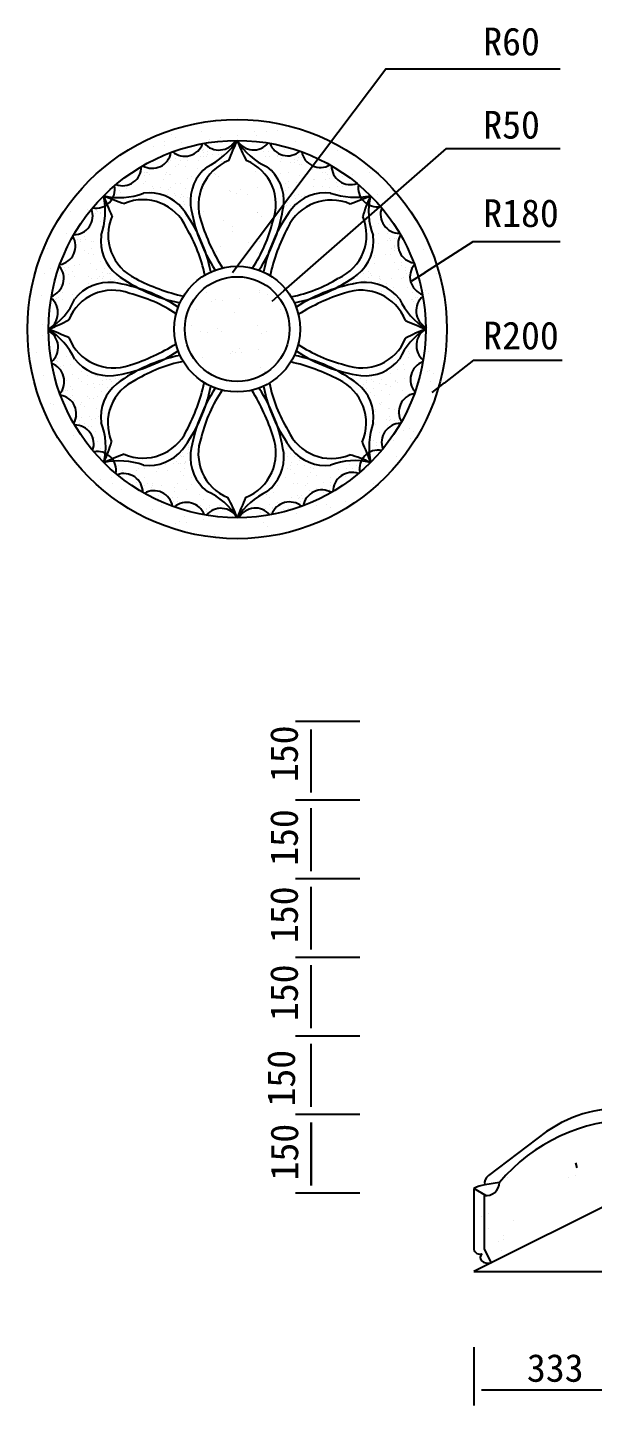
# Model space of a CAD drawing. Header units: metres. Extents: x -351 to 4765, y -725 to 4733.
# Drawn here: x -351 to 727, y -392 to 2238 of the extents above; entities that cross this region are included whole.
import ezdxf

# ---------------------------------------------------------------- set-up
doc = ezdxf.new("R2010")
doc.units = ezdxf.units.M
for name, color, linetype in [('2', 2, 'Continuous'), ('3', 3, 'Continuous'), ('4', 4, 'Continuous'), ('7', 7, 'Continuous'), ('BH', 3, 'Continuous'), ('DIM', 3, 'Continuous')]:
    doc.layers.add(name, color=color, linetype=linetype)

msp = doc.modelspace()

# ---------------------------------------------------------------- linework, layer by layer
for p, q in [((39.82, 1770.64), (57.88, 1794.6)), ((382.18, 1754.29), (407.41, 1770.53)), ((115.39, 1715.54), (137.97, 1735.3)), ((421.02, 1541.13), (444.68, 1559.58))]:
    msp.add_line(p, q)
at = {"layer": '2'}
msp.add_line((500.28, -136.15), (2861.16, -136.15), dxfattribs=at)
at = {"layer": '3'}
for p, q in [((694.36, 71.1), (697.21, 61.52)), ((549.3, 33.7), (521.32, 29.16)), ((523.31, 8.62), (500.28, 22.48)), ((520.28, 8.8), (520.28, -93.73)), ((520.28, -93.73), (533.43, -119.57))]:
    msp.add_line(p, q, dxfattribs=at)
for radius in [360, 120]:
    msp.add_circle((48.66, 1662.36), radius, dxfattribs=at)
for centre, radius, start, end in [((-70.97, 2101.23), 143.29, 295.72, 326.61), ((155.34, 2086.41), 124.43, 210.98, 246.69), ((42.49, 1906.83), 83.03, 128.14, 185.71), ((54.83, 1906.83), 83.03, 354.29, 51.86), ((-175.75, 2037.64), 124.43, 255.98, 291.69), ((-119.84, 1839.59), 83.03, 39.29, 96.86), ((217.16, 1839.59), 83.03, 83.14, 140.71), ((274.39, 2057.28), 143.29, 250.72, 281.61), ((-346.26, 1888.09), 143.29, 340.72, 11.61), ((261.11, 1942.49), 304.42, 188.3, 213.41), ((-163.78, 1942.49), 304.42, 326.59, 351.7), ((423.94, 1886.78), 124.43, 165.98, 201.69), ((-299.64, 1710.22), 304.42, 11.59, 36.7), ((396.96, 1710.22), 304.42, 143.3, 168.41), ((-128.56, 1830.87), 83.03, 173.14, 230.71), ((225.88, 1830.87), 83.03, 309.29, 6.86), ((0.8, 2010.66), 304.42, 233.3, 258.41), ((96.52, 2010.66), 304.42, 281.59, 306.7), ((-195.81, 1668.53), 83.03, 84.29, 141.86), ((-231.47, 1449.92), 304.42, 56.59, 81.7), ((328.79, 1449.92), 304.42, 98.3, 123.41), ((293.13, 1668.53), 83.03, 38.14, 95.71), ((-375.38, 1769.04), 124.43, 300.98, 336.69), ((487.52, 1782), 143.29, 205.72, 236.61), ((-390.2, 1542.73), 143.29, 25.72, 56.61), ((472.7, 1555.69), 124.43, 120.98, 156.69), ((-195.81, 1656.2), 83.03, 218.14, 275.71), ((-231.47, 1874.81), 304.42, 278.3, 303.41), ((0.8, 1314.06), 304.42, 101.59, 126.7), ((96.52, 1314.06), 304.42, 53.3, 78.41), ((328.79, 1874.81), 304.42, 236.59, 261.7), ((293.13, 1656.2), 83.03, 264.29, 321.86), ((-128.56, 1493.86), 83.03, 129.29, 186.86), ((-299.64, 1614.51), 304.42, 323.3, 348.41), ((396.96, 1614.51), 304.42, 191.59, 216.7), ((225.88, 1493.86), 83.03, 353.14, 50.71), ((261.11, 1382.24), 304.42, 146.59, 171.7), ((-163.78, 1382.24), 304.42, 8.3, 33.41), ((-326.62, 1437.95), 124.43, 345.98, 21.69), ((443.58, 1436.64), 143.29, 160.72, 191.61), ((-119.84, 1485.14), 83.03, 263.14, 320.71), ((42.49, 1417.9), 83.03, 174.29, 231.86), ((54.83, 1417.9), 83.03, 308.14, 5.71), ((217.16, 1485.14), 83.03, 219.29, 276.86), ((-177.07, 1267.45), 143.29, 70.72, 101.61), ((273.07, 1287.09), 124.43, 75.98, 111.69), ((-58.02, 1238.32), 124.43, 30.98, 66.69), ((168.3, 1223.5), 143.29, 115.72, 146.61), ((805.19, -180.33), 333.6, 89.79, 140.09), ((523.31, 34.63), 26.01, 263.32, 357.94)]:
    msp.add_arc(centre, radius, start, end, dxfattribs=at)
at = {"layer": '4'}
for p, q in [((2861.16, 1044.29), (500.28, -136.15)), ((639.28, 130.82), (528.06, 46.83)), ((521.32, 29.16), (521.32, 29.16)), ((500.28, 22.48), (500.28, -93.73))]:
    msp.add_line(p, q, dxfattribs=at)
for centre, radius, start, end in [((778.35, -65.69), 240.75, 83.34, 125.29), ((527.09, -25.49), 54.96, 96.03, 119.2), ((538.1, 32.88), 17.19, 125.75, 192.49), ((512.6, -90.42), 12.75, 195, 286.41), ((521.88, -110.02), 9.3, 127.61, 214.88), ((527.91, -99.01), 21.29, 230.09, 285.03)]:
    msp.add_arc(centre, radius, start, end, dxfattribs=at)
at = {"layer": '7'}
for radius in [400, 100]:
    msp.add_circle((48.66, 1662.36), radius, dxfattribs=at)
for centre, radius, start, end in [((-113.28, 2005.45), 36.15, 240.03, 350.5), ((-51.25, 2028.36), 36.15, 230.03, 340.5), ((13.83, 2040.15), 36.15, 220.03, 330.5), ((-3000.23, 3278.66), 3297.58, 336.88, 337.61), ((79.96, 2040.46), 36.15, 210.03, 320.5), ((327.11, 2125.5), 296.94, 200.33, 208.5), ((145.14, 2029.28), 36.15, 200.03, 310.5), ((207.39, 2006.95), 36.15, 190.03, 300.5), ((-170.4, 1972.12), 36.15, 250.03, 0.5), ((66.61, 1898.34), 92.03, 111.76, 199.59), ((32.59, 1900.13), 90.17, 338.77, 68.15), ((264.81, 1974.16), 36.15, 180.03, 290.5), ((-220.86, 1929.37), 36.15, 260.03, 10.5), ((315.67, 1931.88), 36.15, 170.03, 280.5), ((-3250.12, 649.37), 3297.58, 21.88, 22.61), ((-81.93, 2186.74), 296.94, 245.33, 253.5), ((-130.83, 1819.12), 90.17, 23.77, 113.15), ((228.21, 1816.53), 92.03, 66.76, 154.59), ((-964.34, 4961.15), 3297.58, 291.88, 292.61), ((573.03, 1792.96), 296.94, 155.33, 163.5), ((358.42, 1881.42), 36.15, 160.03, 270.5), ((-263.13, 1878.52), 36.15, 270.03, 20.5), ((-105.51, 1841.92), 92.03, 156.76, 244.59), ((342.07, 1980.73), 379.45, 197.36, 212.11), ((-154.9, 1933.26), 279.38, 326.43, 346.38), ((205.42, 1841.85), 90.17, 293.77, 23.15), ((-286.83, 1709.98), 279.38, 11.43, 31.38), ((481.24, 1680.01), 379.45, 152.36, 167.11), ((391.75, 1824.31), 36.15, 150.03, 260.5), ((-295.93, 1821.09), 36.15, 280.03, 30.5), ((-318.26, 1758.84), 36.15, 290.03, 40.5), ((414.66, 1762.27), 36.15, 140.03, 250.5), ((-189.1, 1646.29), 90.17, 68.77, 158.15), ((31.02, 2094.95), 379.45, 242.36, 257.11), ((96.27, 1997.85), 279.38, 281.43, 301.38), ((284.64, 1644.41), 92.03, 21.76, 109.59), ((-329.43, 1693.66), 36.15, 300.03, 50.5), ((-222.23, 1458.81), 279.38, 56.43, 76.38), ((367.02, 1368.96), 379.45, 107.36, 122.11), ((426.45, 1697.2), 36.15, 130.03, 240.5), ((-1567.63, -1386.53), 3297.58, 66.88, 67.61), ((-329.13, 1627.53), 36.15, 310.03, 60.5), ((-414.47, 1940.81), 296.94, 290.33, 298.5), ((511.79, 1383.92), 296.94, 110.33, 118.5), ((1664.95, 4711.25), 3297.58, 246.88, 247.61), ((426.76, 1631.07), 36.15, 120.03, 230.5), ((-187.31, 1680.32), 92.03, 201.76, 289.59), ((-269.7, 1955.77), 379.45, 287.36, 302.11), ((319.55, 1865.92), 279.38, 236.43, 256.38), ((286.42, 1678.44), 90.17, 248.77, 338.15), ((-317.34, 1562.46), 36.15, 320.03, 70.5), ((1.05, 1326.88), 279.38, 101.43, 121.38), ((66.31, 1229.78), 379.45, 62.36, 77.11), ((415.58, 1565.89), 36.15, 110.03, 220.5), ((-108.1, 1482.88), 90.17, 113.77, 203.15), ((-383.92, 1644.72), 379.45, 332.36, 347.11), ((384.15, 1614.75), 279.38, 191.43, 211.38), ((202.83, 1482.81), 92.03, 336.76, 64.59), ((-294.43, 1500.42), 36.15, 330.03, 80.5), ((231.53, 1398.48), 257.63, 145.12, 166.81), ((-244.75, 1344), 379.45, 17.36, 32.11), ((393.25, 1503.64), 36.15, 100.03, 210.5), ((-261.09, 1443.31), 36.15, 340.03, 90.5), ((360.45, 1446.21), 36.15, 90.03, 200.5), ((-475.71, 1531.77), 296.94, 335.33, 343.5), ((-130.89, 1508.2), 92.03, 246.76, 334.59), ((64.73, 1424.6), 90.17, 158.77, 248.15), ((30.71, 1426.39), 92.03, 291.76, 19.59), ((228.15, 1505.61), 90.17, 203.77, 293.15), ((3347.44, 2675.36), 3297.58, 201.88, 202.61), ((-218.35, 1392.84), 36.15, 350.03, 100.5), ((1061.66, -1636.42), 3297.58, 111.88, 112.61), ((179.25, 1137.99), 296.94, 65.33, 73.5), ((318.18, 1395.35), 36.15, 80.03, 190.5), ((-167.49, 1350.57), 36.15, 0.03, 110.5), ((267.72, 1352.61), 36.15, 70.03, 180.5), ((-110.07, 1317.78), 36.15, 10.03, 120.5), ((210.6, 1319.28), 36.15, 60.03, 170.5), ((-47.82, 1295.45), 36.15, 20.03, 130.5), ((17.36, 1284.27), 36.15, 30.03, 140.5), ((-229.78, 1199.23), 296.94, 20.33, 28.5), ((3097.55, 46.07), 3297.58, 156.88, 157.61), ((83.49, 1284.58), 36.15, 40.03, 150.5), ((148.57, 1296.37), 36.15, 50.03, 160.5)]:
    msp.add_arc(centre, radius, start, end, dxfattribs=at)
at = {"layer": 'BH'}
for p, q in [((-76.01, 2034.58), (-76.01, 2034.58)), ((-68.64, 2027.83), (-68.64, 2027.83)), ((-20.26, 2040.34), (-20.26, 2040.34)), ((17.42, 2027.46), (17.42, 2027.46)), ((49.94, 2031.74), (49.94, 2031.74)), ((82.06, 2039.85), (82.06, 2039.85)), ((86.4, 2031.05), (86.4, 2031.05)), ((104.27, 2038.9), (104.27, 2038.9)), ((125.09, 2041.64), (125.09, 2041.64)), ((-111.07, 2010.55), (-111.07, 2010.55)), ((-90.25, 2013.29), (-90.25, 2013.29)), ((-89.27, 2019.52), (-89.27, 2019.52)), ((-74.21, 1998.95), (-74.21, 1998.95)), ((-57.73, 2017.57), (-57.73, 2017.57)), ((-18.16, 2003.64), (-18.16, 2003.64)), ((-15.95, 2005.85), (-15.95, 2005.85)), ((-15.95, 1999.23), (-15.95, 1999.23)), ((-7.11, 2008.05), (-7.11, 2008.05)), ((-7.11, 2001.43), (-7.11, 2001.43)), ((-3.4, 2024.72), (-3.4, 2024.72)), ((33.83, 2002.84), (33.83, 2002.84)), ((35.29, 2019.74), (35.29, 2019.74)), ((98.91, 2001.43), (98.91, 2001.43)), ((107.75, 2001.43), (107.75, 2001.43)), ((138.53, 2004.17), (138.53, 2004.17)), ((159.86, 2019.97), (159.86, 2019.97)), ((240.85, 2003.68), (240.85, 2003.68)), ((-82.22, 1979.37), (-82.22, 1979.37)), ((-77.8, 1983.78), (-77.8, 1983.78)), ((-71.17, 1994.81), (-71.17, 1994.81)), ((-68.97, 1988.19), (-68.97, 1988.19)), ((-68.97, 1972.75), (-68.97, 1972.75)), ((-62.34, 1977.16), (-62.34, 1977.16)), ((-60.13, 1983.78), (-60.13, 1983.78)), ((-49.08, 1972.75), (-49.08, 1972.75)), ((-46.88, 1983.78), (-46.88, 1983.78)), ((-33.84, 1995.94), (-33.84, 1995.94)), ((-24.79, 1983.78), (-24.79, 1983.78)), ((-20.37, 1992.61), (-20.37, 1992.61)), ((-15.95, 1992.61), (-15.95, 1992.61)), ((-9.32, 1992.61), (-9.32, 1992.61)), ((-7.11, 1994.81), (-7.11, 1994.81)), ((1.72, 1994.81), (1.72, 1994.81)), ((12.77, 1994.81), (12.77, 1994.81)), ((19.39, 1994.81), (19.39, 1994.81)), ((19.39, 1981.57), (19.39, 1981.57)), ((103.33, 1992.61), (103.33, 1992.61)), ((109.96, 1992.61), (109.96, 1992.61)), ((125.42, 1992.61), (125.42, 1992.61)), ((126.22, 1994.56), (126.22, 1994.56)), ((132.05, 1981.57), (132.05, 1981.57)), ((133.59, 1987.81), (133.59, 1987.81)), ((149.72, 1979.37), (149.72, 1979.37)), ((158.56, 1985.99), (158.56, 1985.99)), ((158.56, 1979.37), (158.56, 1979.37)), ((162.97, 1983.78), (162.97, 1983.78)), ((165.18, 1990.4), (165.18, 1990.4)), ((167.39, 1977.16), (167.39, 1977.16)), ((171.81, 1990.4), (171.81, 1990.4)), ((171.81, 1977.16), (171.81, 1977.16)), ((-154.09, 1960.83), (-154.09, 1960.83)), ((-134.56, 1968.79), (-134.56, 1968.79)), ((-133.02, 1961.72), (-133.02, 1961.72)), ((-128.61, 1961.72), (-128.61, 1961.72)), ((-128.61, 1955.1), (-128.61, 1955.1)), ((-124.19, 1961.72), (-124.19, 1961.72)), ((-122.45, 1961.93), (-122.45, 1961.93)), ((-117.69, 1958.04), (-117.69, 1958.04)), ((-91.05, 1948.48), (-91.05, 1948.48)), ((-88.85, 1957.3), (-88.85, 1957.3)), ((-86.64, 1961.72), (-86.64, 1961.72)), ((-80.01, 1957.3), (-80.01, 1957.3)), ((-77.8, 1957.3), (-77.8, 1957.3)), ((-46.88, 1950.68), (-46.88, 1950.68)), ((-38.04, 1952.89), (-38.04, 1952.89)), ((-27, 1968.33), (-27, 1968.33)), ((-17.74, 1963.27), (-17.74, 1963.27)), ((-9.99, 1969.01), (-9.99, 1969.01)), ((5.97, 1959.46), (5.97, 1959.46)), ((6.87, 1958.27), (6.87, 1958.27)), ((13.34, 1952.7), (13.34, 1952.7)), ((84.58, 1962.78), (84.58, 1962.78)), ((114.57, 1969.24), (114.57, 1969.24)), ((131.44, 1958.49), (131.44, 1958.49)), ((147.51, 1961.72), (147.51, 1961.72)), ((168.39, 1955.92), (168.39, 1955.92)), ((192.62, 1966.67), (192.62, 1966.67)), ((194.49, 1947.21), (194.49, 1947.21)), ((196.11, 1948.48), (196.11, 1948.48)), ((211.57, 1961.72), (211.57, 1961.72)), ((218.2, 1961.72), (218.2, 1961.72)), ((218.2, 1948.48), (218.2, 1948.48)), ((220.41, 1957.3), (220.41, 1957.3)), ((224.82, 1966.13), (224.82, 1966.13)), ((224.82, 1950.68), (224.82, 1950.68)), ((239.14, 1969.46), (239.14, 1969.46)), ((248.82, 1954.36), (248.82, 1954.36)), ((256.01, 1958.72), (256.01, 1958.72)), ((269.64, 1957.1), (269.64, 1957.1)), ((297.32, 1968.01), (297.32, 1968.01)), ((302.16, 1961.38), (302.16, 1961.38)), ((-175, 1926.41), (-175, 1926.41)), ((-174.01, 1922.36), (-174.01, 1922.36)), ((-161.74, 1930.82), (-161.74, 1930.82)), ((-130.82, 1939.65), (-130.82, 1939.65)), ((-126.4, 1944.06), (-126.4, 1944.06)), ((-114.27, 1924.35), (-114.27, 1924.35)), ((-113.14, 1935.24), (-113.14, 1935.24)), ((-110.94, 1930.82), (-110.94, 1930.82)), ((-97.68, 1933.03), (-97.68, 1933.03)), ((-84.43, 1919.79), (-84.43, 1919.79)), ((-82.22, 1928.62), (-82.22, 1928.62)), ((-77.8, 1933.03), (-77.8, 1933.03)), ((-71.69, 1921.87), (-71.69, 1921.87)), ((-68.97, 1939.65), (-68.97, 1939.65)), ((-60.13, 1939.65), (-60.13, 1939.65)), ((-49.08, 1930.82), (-49.08, 1930.82)), ((-15.95, 1930.82), (-15.95, 1930.82)), ((33.48, 1926.01), (33.48, 1926.01)), ((36.35, 1925.77), (36.35, 1925.77)), ((48.14, 1920.81), (48.14, 1920.81)), ((54.3, 1928.75), (54.3, 1928.75)), ((67.6, 1919.58), (67.6, 1919.58)), ((86.82, 1933.03), (86.82, 1933.03)), ((141.05, 1927.1), (141.05, 1927.1)), ((141.15, 1940.19), (141.15, 1940.19)), ((147.51, 1944.06), (147.51, 1944.06)), ((147.51, 1933.03), (147.51, 1933.03)), ((151.93, 1919.79), (151.93, 1919.79)), ((161.97, 1942.93), (161.97, 1942.93)), ((165.18, 1919.79), (165.18, 1919.79)), ((192.16, 1919.81), (192.16, 1919.81)), ((193.9, 1935.24), (193.9, 1935.24)), ((211.57, 1935.24), (211.57, 1935.24)), ((224.82, 1933.03), (224.82, 1933.03)), ((238.08, 1941.86), (238.08, 1941.86)), ((240.29, 1935.24), (240.29, 1935.24)), ((243.37, 1926.61), (243.37, 1926.61)), ((249.12, 1935.24), (249.12, 1935.24)), ((316.73, 1920.03), (316.73, 1920.03)), ((-181.53, 1919.13), (-181.53, 1919.13)), ((-74.19, 1911.84), (-74.19, 1911.84)), ((-68.97, 1917.58), (-68.97, 1917.58)), ((-60.13, 1913.17), (-60.13, 1913.17)), ((-56.97, 1919.35), (-56.97, 1919.35)), ((-53.5, 1906.55), (-53.5, 1906.55)), ((-53.37, 1914.58), (-53.37, 1914.58)), ((-51.29, 1899.93), (-51.29, 1899.93)), ((-46.88, 1913.17), (-46.88, 1913.17)), ((-40.25, 1906.55), (-40.25, 1906.55)), ((-40.25, 1895.52), (-40.25, 1895.52)), ((-20.85, 1918.86), (-20.85, 1918.86)), ((143.09, 1906.55), (143.09, 1906.55)), ((143.09, 1897.72), (143.09, 1897.72)), ((143.09, 1897.72), (143.09, 1897.72)), ((145.3, 1904.34), (145.3, 1904.34)), ((147.51, 1915.38), (147.51, 1915.38)), ((149.72, 1897.72), (149.72, 1897.72)), ((158.56, 1917.58), (158.56, 1917.58)), ((160.77, 1910.96), (160.77, 1910.96)), ((171.81, 1915.38), (171.81, 1915.38)), ((176.23, 1917.58), (176.23, 1917.58)), ((-268.71, 1886.23), (-268.71, 1886.23)), ((-236.19, 1890.51), (-236.19, 1890.51)), ((-234.52, 1889.24), (-234.52, 1889.24)), ((-227.96, 1880.97), (-227.96, 1880.97)), ((-227.15, 1882.49), (-227.15, 1882.49)), ((-226.82, 1868.39), (-226.82, 1868.39)), ((-221.38, 1882.28), (-221.38, 1882.28)), ((-219.17, 1888.9), (-219.17, 1888.9)), ((-216.97, 1886.69), (-216.97, 1886.69)), ((-212.55, 1884.49), (-212.55, 1884.49)), ((-212.55, 1882.28), (-212.55, 1882.28)), ((-49.08, 1877.87), (-49.08, 1877.87)), ((-40.25, 1880.07), (-40.25, 1880.07)), ((-15.22, 1886.2), (-15.22, 1886.2)), ((22.31, 1868.85), (22.31, 1868.85)), ((87.1, 1885.71), (87.1, 1885.71)), ((87.96, 1884.33), (87.96, 1884.33)), ((95.33, 1877.57), (95.33, 1877.57)), ((140.88, 1882.28), (140.88, 1882.28)), ((299.84, 1890.93), (299.84, 1890.93)), ((-276.2, 1843.96), (-276.2, 1843.96)), ((-230.22, 1860.21), (-230.22, 1860.21)), ((-212.55, 1866.83), (-212.55, 1866.83)), ((-209.95, 1857.65), (-209.95, 1857.65)), ((-24.92, 1842.47), (-24.92, 1842.47)), ((38.87, 1848.69), (38.87, 1848.69)), ((39.18, 1858.1), (39.18, 1858.1)), ((306.52, 1858.39), (306.52, 1858.39)), ((317.6, 1864.63), (317.6, 1864.63)), ((317.6, 1844.77), (317.6, 1844.77)), ((335.27, 1844.77), (335.27, 1844.77)), ((339.04, 1862.67), (339.04, 1862.67)), ((348.53, 1844.77), (348.53, 1844.77)), ((353.93, 1853.43), (353.93, 1853.43)), ((-312.59, 1815.49), (-312.59, 1815.49)), ((-273.79, 1818.74), (-273.79, 1818.74)), ((-261.14, 1833.73), (-261.14, 1833.73)), ((-256.73, 1833.73), (-256.73, 1833.73)), ((-256.73, 1833.73), (-256.73, 1833.73)), ((-250.1, 1833.73), (-250.1, 1833.73)), ((-250.1, 1829.32), (-250.1, 1829.32)), ((-243.47, 1838.15), (-243.47, 1838.15)), ((-241.26, 1833.73), (-241.26, 1833.73)), ((-230.22, 1829.32), (-230.22, 1829.32)), ((-230.22, 1816.08), (-230.22, 1816.08)), ((-225.8, 1829.32), (-225.8, 1829.32)), ((16.03, 1820.15), (16.03, 1820.15)), ((70.36, 1827.3), (70.36, 1827.3)), ((91.18, 1830.04), (91.18, 1830.04)), ((99.9, 1819.42), (99.9, 1819.42)), ((317.6, 1824.91), (317.6, 1824.91)), ((335.27, 1831.53), (335.27, 1831.53)), ((339.69, 1835.94), (339.69, 1835.94)), ((341.9, 1831.53), (341.9, 1831.53)), ((344.11, 1816.08), (344.11, 1816.08)), ((348.53, 1835.94), (348.53, 1835.94)), ((348.53, 1822.7), (348.53, 1822.7)), ((348.53, 1818.29), (348.53, 1818.29)), ((349.04, 1819.87), (349.04, 1819.87)), ((352.94, 1835.94), (352.94, 1835.94)), ((-243.47, 1811.67), (-243.47, 1811.67)), ((-234.64, 1807.26), (-234.64, 1807.26)), ((-225.44, 1803.9), (-225.44, 1803.9)), ((-212.55, 1791.81), (-212.55, 1791.81)), ((9.88, 1810.58), (9.88, 1810.58)), ((89.62, 1808.63), (89.62, 1808.63)), ((310.97, 1802.84), (310.97, 1802.84)), ((310.97, 1798.43), (310.97, 1798.43)), ((332.36, 1805.67), (332.36, 1805.67)), ((341.9, 1805.05), (341.9, 1805.05)), ((348.53, 1811.67), (348.53, 1811.67)), ((348.53, 1789.6), (348.53, 1789.6)), ((361.78, 1789.6), (361.78, 1789.6)), ((404.68, 1813.37), (404.68, 1813.37)), ((-319.08, 1768), (-319.08, 1768)), ((-306.98, 1777.62), (-306.98, 1777.62)), ((-289.86, 1765.33), (-289.86, 1765.33)), ((-281.02, 1780.78), (-281.02, 1780.78)), ((-278.82, 1774.16), (-278.82, 1774.16)), ((-273.68, 1766.88), (-273.68, 1766.88)), ((-272.78, 1779.01), (-272.78, 1779.01)), ((-265.41, 1772.25), (-265.41, 1772.25)), ((-261.14, 1782.98), (-261.14, 1782.98)), ((-261.14, 1763.12), (-261.14, 1763.12)), ((-252.65, 1784.78), (-252.65, 1784.78)), ((-234.64, 1763.12), (-234.64, 1763.12)), ((-231.83, 1787.52), (-231.83, 1787.52)), ((-219.17, 1776.36), (-219.17, 1776.36)), ((-214.76, 1763.12), (-214.76, 1763.12)), ((-208.13, 1769.74), (-208.13, 1769.74)), ((-205.92, 1763.12), (-205.92, 1763.12)), ((-203.71, 1778.57), (-203.71, 1778.57)), ((-199.29, 1767.54), (-199.29, 1767.54)), ((-194.51, 1768.23), (-194.51, 1768.23)), ((-192.67, 1767.54), (-192.67, 1767.54)), ((277.84, 1763.12), (277.84, 1763.12)), ((288.88, 1767.54), (288.88, 1767.54)), ((299.93, 1771.95), (299.93, 1771.95)), ((303.75, 1769.14), (303.75, 1769.14)), ((304.35, 1765.33), (304.35, 1765.33)), ((310.97, 1787.4), (310.97, 1787.4)), ((319.81, 1763.12), (319.81, 1763.12)), ((356.45, 1776.36), (356.45, 1776.36)), ((361.78, 1782.98), (361.78, 1782.98)), ((370.62, 1780.78), (370.62, 1780.78)), ((370.62, 1774.16), (370.62, 1774.16)), ((372.17, 1769.19), (372.17, 1769.19)), ((375.92, 1763.96), (375.92, 1763.96)), ((379.45, 1787.4), (379.45, 1787.4)), ((379.45, 1780.78), (379.45, 1780.78)), ((379.54, 1762.43), (379.54, 1762.43)), ((428.31, 1769.36), (428.31, 1769.36)), ((-302.21, 1757.26), (-302.21, 1757.26)), ((-287.65, 1747.68), (-287.65, 1747.68)), ((-272.19, 1749.88), (-272.19, 1749.88)), ((-234.64, 1749.88), (-234.64, 1749.88)), ((-230.22, 1758.71), (-230.22, 1758.71)), ((-216.97, 1758.71), (-216.97, 1758.71)), ((-208.13, 1758.71), (-208.13, 1758.71)), ((-192.67, 1756.5), (-192.67, 1756.5)), ((-186.04, 1754.3), (-186.04, 1754.3)), ((-177.65, 1757.48), (-177.65, 1757.48)), ((253.54, 1747.68), (253.54, 1747.68)), ((268.25, 1749.79), (268.25, 1749.79)), ((271.21, 1752.09), (271.21, 1752.09)), ((277.84, 1752.09), (277.84, 1752.09)), ((291.09, 1754.3), (291.09, 1754.3)), ((299.93, 1760.92), (299.93, 1760.92)), ((319.81, 1752.09), (319.81, 1752.09)), ((320.62, 1758.39), (320.62, 1758.39)), ((322.58, 1756.94), (322.58, 1756.94)), ((333.06, 1749.88), (333.06, 1749.88)), ((343.4, 1759.68), (343.4, 1759.68)), ((346.32, 1741.06), (346.32, 1741.06)), ((361.78, 1758.71), (361.78, 1758.71)), ((366.2, 1760.92), (366.2, 1760.92)), ((372.82, 1741.06), (372.82, 1741.06)), ((407.2, 1736.3), (407.2, 1736.3)), ((-325.25, 1727.31), (-325.25, 1727.31)), ((-300.91, 1721.2), (-300.91, 1721.2)), ((-298.7, 1718.99), (-298.7, 1718.99)), ((-296.49, 1721.2), (-296.49, 1721.2)), ((-292.07, 1723.41), (-292.07, 1723.41)), ((-285.44, 1732.23), (-285.44, 1732.23)), ((-285.44, 1718.99), (-285.44, 1718.99)), ((-265.56, 1727.82), (-265.56, 1727.82)), ((-10.18, 1732.05), (-10.18, 1732.05)), ((-0.43, 1714.41), (-0.43, 1714.41)), ((7.64, 1719.03), (7.64, 1719.03)), ((20.39, 1717.16), (20.39, 1717.16)), ((52.91, 1721.44), (52.91, 1721.44)), ((91.87, 1735.45), (91.87, 1735.45)), ((92.14, 1731.56), (92.14, 1731.56)), ((107.24, 1728.59), (107.24, 1728.59)), ((324.23, 1734.44), (324.23, 1734.44)), ((348.53, 1723.41), (348.53, 1723.41)), ((352.94, 1718.99), (352.94, 1718.99)), ((381.34, 1719.7), (381.34, 1719.7)), ((383.87, 1732.23), (383.87, 1732.23)), ((383.87, 1718.99), (383.87, 1718.99)), ((386.08, 1714.58), (386.08, 1714.58)), ((388.29, 1723.41), (388.29, 1723.41)), ((392.71, 1723.41), (392.71, 1723.41)), ((394.91, 1718.99), (394.91, 1718.99)), ((414.34, 1730.54), (414.34, 1730.54)), ((-296.49, 1707.96), (-296.49, 1707.96)), ((-292.07, 1705.75), (-292.07, 1705.75)), ((-292.07, 1699.13), (-292.07, 1699.13)), ((-292.07, 1699.13), (-292.07, 1699.13)), ((-28.38, 1700.35), (-28.38, 1700.35)), ((43.9, 1694.55), (43.9, 1694.55)), ((131.68, 1698.97), (131.68, 1698.97)), ((139.05, 1692.22), (139.05, 1692.22)), ((-323.44, 1671.89), (-323.44, 1671.89)), ((-311.04, 1668.78), (-311.04, 1668.78)), ((-302.62, 1674.63), (-302.62, 1674.63)), ((-37.64, 1668.29), (-37.64, 1668.29)), ((-20.78, 1657.55), (-20.78, 1657.55)), ((11.44, 1663.87), (11.44, 1663.87)), ((18.81, 1657.11), (18.81, 1657.11)), ((86.92, 1668.52), (86.92, 1668.52)), ((103.79, 1657.77), (103.79, 1657.77)), ((409.72, 1659.22), (409.72, 1659.22)), ((412.8, 1665.25), (412.8, 1665.25)), ((-322.73, 1650.24), (-322.73, 1650.24)), ((-292.07, 1637.35), (-292.07, 1637.35)), ((-7.66, 1654.98), (-7.66, 1654.98)), ((94.66, 1654.49), (94.66, 1654.49)), ((-333.75, 1618.18), (-333.75, 1618.18)), ((-294.28, 1619.7), (-294.28, 1619.7)), ((-294.28, 1606.46), (-294.28, 1606.46)), ((-276.61, 1610.87), (-276.61, 1610.87)), ((-268.64, 1612.74), (-268.64, 1612.74)), ((-17.88, 1608.55), (-17.88, 1608.55)), ((36.45, 1615.7), (36.45, 1615.7)), ((39.95, 1618.86), (39.95, 1618.86)), ((46.42, 1617.47), (46.42, 1617.47)), ((53.61, 1625.22), (53.61, 1625.22)), ((57.27, 1618.45), (57.27, 1618.45)), ((89.79, 1622.73), (89.79, 1622.73)), ((375.03, 1608.66), (375.03, 1608.66)), ((376.08, 1620.31), (376.08, 1620.31)), ((377.24, 1615.28), (377.24, 1615.28)), ((413.65, 1619.54), (413.65, 1619.54)), ((-300.91, 1602.04), (-300.91, 1602.04)), ((-300.91, 1593.22), (-300.91, 1593.22)), ((-296.49, 1602.04), (-296.49, 1602.04)), ((-296.49, 1593.22), (-296.49, 1593.22)), ((-294.28, 1599.84), (-294.28, 1599.84)), ((-287.65, 1591.01), (-287.65, 1591.01)), ((-283.23, 1593.22), (-283.23, 1593.22)), ((-269.98, 1595.42), (-269.98, 1595.42)), ((-247.89, 1582.18), (-247.89, 1582.18)), ((-233.22, 1580.2), (-233.22, 1580.2)), ((93.42, 1588.74), (93.42, 1588.74)), ((100.79, 1581.98), (100.79, 1581.98)), ((341.9, 1577.77), (341.9, 1577.77)), ((355.15, 1584.39), (355.15, 1584.39)), ((366.2, 1595.42), (366.2, 1595.42)), ((368.41, 1584.39), (368.41, 1584.39)), ((412.24, 1582.15), (412.24, 1582.15)), ((415.9, 1583.83), (415.9, 1583.83)), ((-320.21, 1573.17), (-320.21, 1573.17)), ((-286.56, 1573.18), (-286.56, 1573.18)), ((-276.61, 1564.53), (-276.61, 1564.53)), ((-269.98, 1553.5), (-269.98, 1553.5)), ((-265.74, 1575.92), (-265.74, 1575.92)), ((-254.47, 1567.68), (-254.47, 1567.68)), ((-247.89, 1562.33), (-247.89, 1562.33)), ((-237.6, 1556.93), (-237.6, 1556.93)), ((-236.85, 1573.36), (-236.85, 1573.36)), ((-225.8, 1557.91), (-225.8, 1557.91)), ((-221.38, 1573.36), (-221.38, 1573.36)), ((-217.88, 1572.68), (-217.88, 1572.68)), ((-214.76, 1555.71), (-214.76, 1555.71)), ((-208.68, 1556.21), (-208.68, 1556.21)), ((-208.13, 1564.53), (-208.13, 1564.53)), ((-201.5, 1566.74), (-201.5, 1566.74)), ((-194.88, 1566.74), (-194.88, 1566.74)), ((-192.67, 1566.74), (-192.67, 1566.74)), ((-190.46, 1562.33), (-190.46, 1562.33)), ((-186.88, 1555.01), (-186.88, 1555.01)), ((-183.83, 1568.95), (-183.83, 1568.95)), ((-177.2, 1566.74), (-177.2, 1566.74)), ((-166.16, 1575.56), (-166.16, 1575.56)), ((260.17, 1573.36), (260.17, 1573.36)), ((273.42, 1562.33), (273.42, 1562.33)), ((275.63, 1573.36), (275.63, 1573.36)), ((284.47, 1568.95), (284.47, 1568.95)), ((288.88, 1555.71), (288.88, 1555.71)), ((295.51, 1564.53), (295.51, 1564.53)), ((295.51, 1560.12), (295.51, 1560.12)), ((304.35, 1566.74), (304.35, 1566.74)), ((308.76, 1562.33), (308.76, 1562.33)), ((319.81, 1557.91), (319.81, 1557.91)), ((324.23, 1566.74), (324.23, 1566.74)), ((330.85, 1555.71), (330.85, 1555.71)), ((333.06, 1555.71), (333.06, 1555.71)), ((342.01, 1552.37), (342.01, 1552.37)), ((350.73, 1564.53), (350.73, 1564.53)), ((350.73, 1562.33), (350.73, 1562.33)), ((355.15, 1560.12), (355.15, 1560.12)), ((368.36, 1568.81), (368.36, 1568.81)), ((385.23, 1558.06), (385.23, 1558.06)), ((396.34, 1559.52), (396.34, 1559.52)), ((417.16, 1562.26), (417.16, 1562.26)), ((423.27, 1577.07), (423.27, 1577.07)), ((-283.23, 1542.47), (-283.23, 1542.47)), ((-283.23, 1535.85), (-283.23, 1535.85)), ((-278.82, 1544.67), (-278.82, 1544.67)), ((-274.4, 1544.67), (-274.4, 1544.67)), ((-269.98, 1531.43), (-269.98, 1531.43)), ((-266.12, 1535.66), (-266.12, 1535.66)), ((-265.56, 1546.88), (-265.56, 1546.88)), ((-261.14, 1527.02), (-261.14, 1527.02)), ((-236.85, 1533.64), (-236.85, 1533.64)), ((-232.43, 1529.23), (-232.43, 1529.23)), ((-225.8, 1529.23), (-225.8, 1529.23)), ((-223.59, 1551.29), (-223.59, 1551.29)), ((-216.97, 1533.64), (-216.97, 1533.64)), ((-210.34, 1542.47), (-210.34, 1542.47)), ((-199.29, 1551.29), (-199.29, 1551.29)), ((295.65, 1548.72), (295.65, 1548.72)), ((303.02, 1541.97), (303.02, 1541.97)), ((309.49, 1548.08), (309.49, 1548.08)), ((310.97, 1535.85), (310.97, 1535.85)), ((324.23, 1544.67), (324.23, 1544.67)), ((339.69, 1538.05), (339.69, 1538.05)), ((364.01, 1545.14), (364.01, 1545.14)), ((377.24, 1540.26), (377.24, 1540.26)), ((-307.13, 1519.9), (-307.13, 1519.9)), ((-301.44, 1518.02), (-301.44, 1518.02)), ((-250.1, 1518.19), (-250.1, 1518.19)), ((-247.89, 1522.61), (-247.89, 1522.61)), ((-243.47, 1513.78), (-243.47, 1513.78)), ((-219.17, 1511.57), (-219.17, 1511.57)), ((312.44, 1505.57), (312.44, 1505.57)), ((313.18, 1509.37), (313.18, 1509.37)), ((319.81, 1520.4), (319.81, 1520.4)), ((321.39, 1519.15), (321.39, 1519.15)), ((324.23, 1522.61), (324.23, 1522.61)), ((337.82, 1510.08), (337.82, 1510.08)), ((339.69, 1511.57), (339.69, 1511.57)), ((348.53, 1509.37), (348.53, 1509.37)), ((355.15, 1500.54), (355.15, 1500.54)), ((-267.31, 1483.42), (-267.31, 1483.42)), ((-261.14, 1487.3), (-261.14, 1487.3)), ((-259.94, 1476.66), (-259.94, 1476.66)), ((-256.73, 1496.13), (-256.73, 1496.13)), ((-252.31, 1487.3), (-252.31, 1487.3)), ((-252.31, 1482.89), (-252.31, 1482.89)), ((-249.68, 1474.47), (-249.68, 1474.47)), ((-247.89, 1493.92), (-247.89, 1493.92)), ((-243.47, 1482.89), (-243.47, 1482.89)), ((-234.64, 1476.27), (-234.64, 1476.27)), ((-232.43, 1496.13), (-232.43, 1496.13)), ((-230.22, 1489.51), (-230.22, 1489.51)), ((-228.86, 1477.21), (-228.86, 1477.21)), ((-221.38, 1491.72), (-221.38, 1491.72)), ((-215.36, 1495.6), (-215.36, 1495.6)), ((313.18, 1480.68), (313.18, 1480.68)), ((333.06, 1489.51), (333.06, 1489.51)), ((335.27, 1478.48), (335.27, 1478.48)), ((339.69, 1496.13), (339.69, 1496.13)), ((339.69, 1487.3), (339.69, 1487.3)), ((341.9, 1489.51), (341.9, 1489.51)), ((348.53, 1487.3), (348.53, 1487.3)), ((357.36, 1487.3), (357.36, 1487.3)), ((377.64, 1473.6), (377.64, 1473.6)), ((-263.6, 1458.59), (-263.6, 1458.59)), ((-223.59, 1456.41), (-223.59, 1456.41)), ((-222.16, 1467.51), (-222.16, 1467.51)), ((-216.97, 1447.58), (-216.97, 1447.58)), ((-205.3, 1456.77), (-205.3, 1456.77)), ((-38.04, 1454.2), (-38.04, 1454.2)), ((136.47, 1449.79), (136.47, 1449.79)), ((308.76, 1449.79), (308.76, 1449.79)), ((319.81, 1465.24), (319.81, 1465.24)), ((325.55, 1446.63), (325.55, 1446.63)), ((346.37, 1449.37), (346.37, 1449.37)), ((366.53, 1468.06), (366.53, 1468.06)), ((378.89, 1453.66), (378.89, 1453.66)), ((385.01, 1466.84), (385.01, 1466.84)), ((-225.14, 1444.78), (-225.14, 1444.78)), ((-221.38, 1429.93), (-221.38, 1429.93)), ((-212.55, 1434.34), (-212.55, 1434.34)), ((-212.55, 1427.72), (-212.55, 1427.72)), ((-60.13, 1421.1), (-60.13, 1421.1)), ((-55.71, 1427.72), (-55.71, 1427.72)), ((-46.88, 1425.52), (-46.88, 1425.52)), ((-44.67, 1440.96), (-44.67, 1440.96)), ((-44.67, 1436.55), (-44.67, 1436.55)), ((-44.67, 1432.14), (-44.67, 1432.14)), ((136.47, 1434.34), (136.47, 1434.34)), ((136.47, 1425.52), (136.47, 1425.52)), ((140.88, 1425.52), (140.88, 1425.52)), ((143.09, 1434.34), (143.09, 1434.34)), ((145.3, 1438.76), (145.3, 1438.76)), ((149.72, 1425.52), (149.72, 1425.52)), ((314.96, 1428.5), (314.96, 1428.5)), ((315.39, 1445.38), (315.39, 1445.38)), ((315.39, 1440.96), (315.39, 1440.96)), ((315.39, 1432.14), (315.39, 1432.14)), ((324.23, 1438.76), (324.23, 1438.76)), ((-212.84, 1418.53), (-212.84, 1418.53)), ((-185.33, 1408.29), (-185.33, 1408.29)), ((-177.96, 1401.54), (-177.96, 1401.54)), ((-139.65, 1396.83), (-139.65, 1396.83)), ((-128.61, 1396.83), (-128.61, 1396.83)), ((-102.1, 1396.83), (-102.1, 1396.83)), ((-88.85, 1403.45), (-88.85, 1403.45)), ((-73.38, 1405.66), (-73.38, 1405.66)), ((-66.76, 1410.07), (-66.76, 1410.07)), ((-62.34, 1405.66), (-62.34, 1405.66)), ((-60.13, 1405.66), (-60.13, 1405.66)), ((-57.92, 1418.9), (-57.92, 1418.9)), ((-53.5, 1418.9), (-53.5, 1418.9)), ((-51.79, 1396.95), (-51.79, 1396.95)), ((-51.29, 1405.66), (-51.29, 1405.66)), ((-49.08, 1410.07), (-49.08, 1410.07)), ((-49.08, 1407.87), (-49.08, 1407.87)), ((137.15, 1403.38), (137.15, 1403.38)), ((144.52, 1396.63), (144.52, 1396.63)), ((145.3, 1418.9), (145.3, 1418.9)), ((149.72, 1401.25), (149.72, 1401.25)), ((149.72, 1394.63), (149.72, 1394.63)), ((151.93, 1407.87), (151.93, 1407.87)), ((158.56, 1418.9), (158.56, 1418.9)), ((162.97, 1403.45), (162.97, 1403.45)), ((167.39, 1412.28), (167.39, 1412.28)), ((176.23, 1401.25), (176.23, 1401.25)), ((189.48, 1399.04), (189.48, 1399.04)), ((193.9, 1396.83), (193.9, 1396.83)), ((242.5, 1394.63), (242.5, 1394.63)), ((257.96, 1396.83), (257.96, 1396.83)), ((262.38, 1403.45), (262.38, 1403.45)), ((269, 1396.83), (269, 1396.83)), ((275.63, 1401.25), (275.63, 1401.25)), ((280.05, 1394.63), (280.05, 1394.63)), ((280.05, 1394.63), (280.05, 1394.63)), ((299.56, 1399.84), (299.56, 1399.84)), ((353.69, 1418.99), (353.69, 1418.99)), ((-212.8, 1375.76), (-212.8, 1375.76)), ((-191.98, 1378.5), (-191.98, 1378.5)), ((-181.62, 1392.42), (-181.62, 1392.42)), ((-170.58, 1392.42), (-170.58, 1392.42)), ((-159.46, 1382.78), (-159.46, 1382.78)), ((-156.38, 1382.85), (-156.38, 1382.85)), ((-144.07, 1392.42), (-144.07, 1392.42)), ((-143.16, 1369.65), (-143.16, 1369.65)), ((-128.61, 1379.18), (-128.61, 1379.18)), ((-121.98, 1368.15), (-121.98, 1368.15)), ((-113.14, 1368.15), (-113.14, 1368.15)), ((-105.13, 1389.93), (-105.13, 1389.93)), ((-84.31, 1392.67), (-84.31, 1392.67)), ((-65.29, 1367.57), (-65.29, 1367.57)), ((-60.13, 1390.21), (-60.13, 1390.21)), ((-54.05, 1382.36), (-54.05, 1382.36)), ((-38.04, 1379.18), (-38.04, 1379.18)), ((140.88, 1379.18), (140.88, 1379.18)), ((156.35, 1368.15), (156.35, 1368.15)), ((158.69, 1387.59), (158.69, 1387.59)), ((162.97, 1368.15), (162.97, 1368.15)), ((182.85, 1381.39), (182.85, 1381.39)), ((183.84, 1368.03), (183.84, 1368.03)), ((189.48, 1388.01), (189.48, 1388.01)), ((200.53, 1383.59), (200.53, 1383.59)), ((213.78, 1370.35), (213.78, 1370.35)), ((227.03, 1379.18), (227.03, 1379.18)), ((227.03, 1370.35), (227.03, 1370.35)), ((255.75, 1381.39), (255.75, 1381.39)), ((261.01, 1387.1), (261.01, 1387.1)), ((308.4, 1368.25), (308.4, 1368.25)), ((-189.86, 1367.35), (-189.86, 1367.35)), ((-172.99, 1356.6), (-172.99, 1356.6)), ((-128.61, 1363.73), (-128.61, 1363.73)), ((-115.35, 1359.32), (-115.35, 1359.32)), ((-113.14, 1363.73), (-113.14, 1363.73)), ((-102.29, 1345.35), (-102.29, 1345.35)), ((-95.47, 1363.73), (-95.47, 1363.73)), ((-84.43, 1341.67), (-84.43, 1341.67)), ((-75.59, 1341.67), (-75.59, 1341.67)), ((-71.17, 1359.32), (-71.17, 1359.32)), ((-71.17, 1352.7), (-71.17, 1352.7)), ((-64.55, 1341.67), (-64.55, 1341.67)), ((-48.43, 1356.83), (-48.43, 1356.83)), ((-38.04, 1365.94), (-38.04, 1365.94)), ((-22.58, 1346.08), (-22.58, 1346.08)), ((2.42, 1346.69), (2.42, 1346.69)), ((104.74, 1346.19), (104.74, 1346.19)), ((105.54, 1346.08), (105.54, 1346.08)), ((109.96, 1341.67), (109.96, 1341.67)), ((118.8, 1350.49), (118.8, 1350.49)), ((125.42, 1363.73), (125.42, 1363.73)), ((151.93, 1341.67), (151.93, 1341.67)), ((162.97, 1343.87), (162.97, 1343.87)), ((167.39, 1341.67), (167.39, 1341.67)), ((171.81, 1343.87), (171.81, 1343.87)), ((179.32, 1364.74), (179.32, 1364.74)), ((187.27, 1354.91), (187.27, 1354.91)), ((200.71, 1357.28), (200.71, 1357.28)), ((212.77, 1350.09), (212.77, 1350.09)), ((224.82, 1357.11), (224.82, 1357.11)), ((227.03, 1363.73), (227.03, 1363.73)), ((-112.27, 1317.92), (-112.27, 1317.92)), ((-103.34, 1333.17), (-103.34, 1333.17)), ((-95.97, 1326.41), (-95.97, 1326.41)), ((-73.38, 1332.84), (-73.38, 1332.84)), ((-64.55, 1332.84), (-64.55, 1332.84)), ((-20.37, 1326.22), (-20.37, 1326.22)), ((-15.95, 1337.26), (-15.95, 1337.26)), ((-9.32, 1319.6), (-9.32, 1319.6)), ((-9.32, 1317.4), (-9.32, 1317.4)), ((-9.32, 1315.19), (-9.32, 1315.19)), ((-4.91, 1326.22), (-4.91, 1326.22)), ((-4.91, 1321.81), (-4.91, 1321.81)), ((1.72, 1319.6), (1.72, 1319.6)), ((10.56, 1321.81), (10.56, 1321.81)), ((12.3, 1318.14), (12.3, 1318.14)), ((14.97, 1326.22), (14.97, 1326.22)), ((14.97, 1326.22), (14.97, 1326.22)), ((103.33, 1319.6), (103.33, 1319.6)), ((109.96, 1328.43), (109.96, 1328.43)), ((116.59, 1321.81), (116.59, 1321.81)), ((116.59, 1319.6), (116.59, 1319.6)), ((125.42, 1330.64), (125.42, 1330.64)), ((136.86, 1318.37), (136.86, 1318.37)), ((147.09, 1319.57), (147.09, 1319.57)), ((165.18, 1339.46), (165.18, 1339.46)), ((167.91, 1322.31), (167.91, 1322.31)), ((169.6, 1332.84), (169.6, 1332.84)), ((174.02, 1339.46), (174.02, 1339.46)), ((174.02, 1328.43), (174.02, 1328.43)), ((200.43, 1326.59), (200.43, 1326.59)), ((219.13, 1328.26), (219.13, 1328.26)), ((226.5, 1321.5), (226.5, 1321.5)), ((254.76, 1333.75), (254.76, 1333.75)), ((-68.25, 1291.22), (-68.25, 1291.22)), ((-61.17, 1294.52), (-61.17, 1294.52)), ((-51.53, 1305.29), (-51.53, 1305.29)), ((-47.43, 1293.96), (-47.43, 1293.96)), ((-14.91, 1298.24), (-14.91, 1298.24)), ((39.42, 1305.4), (39.42, 1305.4)), ((56.5, 1309.18), (56.5, 1309.18)), ((60.24, 1308.14), (60.24, 1308.14)), ((92.76, 1312.42), (92.76, 1312.42)), ((98.89, 1293.15), (98.89, 1293.15)), ((112.17, 1312.98), (112.17, 1312.98)), ((161.21, 1310.52), (161.21, 1310.52)), ((4.94, 1269.61), (4.94, 1269.61)), ((106.26, 1286.39), (106.26, 1286.39)), ((564.9, 43.91), (564.9, 43.91)), ((680.25, 43.91), (680.25, 43.91)), ((694.67, 47.51), (694.67, 47.51)), ((514.43, 11.5), (514.43, 11.5)), ((528.85, -24.51), (528.85, -24.51)), ((514.43, -31.71), (514.43, -31.71)), ((521.64, -49.72), (521.64, -49.72)), ((575.71, -38.91), (575.71, -38.91)), ((528.85, -53.32), (528.85, -53.32)), ((546.88, -78.52), (546.88, -78.52)), ((557.69, -67.72), (557.69, -67.72)), ((557.69, -74.92), (557.69, -74.92)), ((554.09, -96.53), (554.09, -96.53))]:
    msp.add_line(p, q, dxfattribs=at)
at = {"layer": 'DIM'}
for p, q in [((282.63, 913.19), (160.04, 913.19)), ((190.04, 778.19), (190.04, 898.19)), ((282.63, 763.19), (160.04, 763.19)), ((282.63, 763.19), (160.04, 763.19)), ((190.04, 628.19), (190.04, 748.19)), ((282.63, 613.19), (160.04, 613.19)), ((282.63, 613.19), (160.04, 613.19)), ((190.04, 478.19), (190.04, 598.19)), ((282.63, 463.19), (160.04, 463.19)), ((282.63, 463.19), (160.04, 463.19)), ((190.04, 328.19), (190.04, 448.19)), ((282.63, 313.19), (160.04, 313.19)), ((282.63, 313.19), (160.04, 313.19)), ((190.04, 178.19), (190.04, 298.19)), ((282.63, 163.19), (160.04, 163.19)), ((282.63, 163.19), (160.04, 163.19)), ((252.63, 163.19), (160.04, 163.19)), ((190.04, 28.19), (190.04, 148.19)), ((190.04, 148.19), (190.04, 28.19)), ((282.63, 13.19), (160.04, 13.19)), ((282.63, 13.19), (160.04, 13.19)), ((500.28, -280.73), (500.28, -391.74)), ((515.28, -361.74), (818.02, -361.74))]:
    msp.add_line(p, q, dxfattribs=at)
for points in [[(57.69, 1794.34), (332.46, 2158.87), (665.17, 2158.87)], [(137.73, 1735.1), (448.06, 2006.77), (665.17, 2006.77)], [(407.14, 1770.35), (498.81, 1829.33), (665.17, 1829.33)], [(444.43, 1559.39), (500.34, 1603), (669.01, 1603)]]:
    msp.add_lwpolyline(points, dxfattribs=at)

# ---------------------------------------------------------------- texts
at = {"layer": 'BH'}
for p in [(164.49, 797.8), (164.49, 637.91), (164.49, 490.61), (164.49, 341.7), (159.14, 178.67), (165.14, 37.58), (165.14, 37.58)]:
    msp.add_text('150', height=53, rotation=90, dxfattribs=at).set_placement(p)
msp.add_text('333', height=53, dxfattribs=at).set_placement((601.62, -346.57))
at = {"layer": 'DIM'}
for s, p in [('R60', (518.3, 2184.82)), ('R50', (518.3, 2025.87)), ('R180', (518.3, 1857.18)), ('R200', (518.3, 1623.62))]:
    msp.add_text(s, height=53, dxfattribs=at).set_placement(p)

doc.saveas('drawing.dxf')
